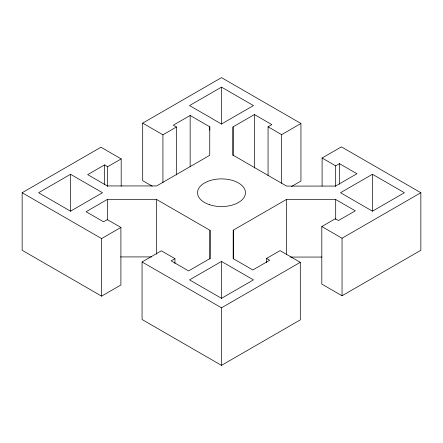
<?xml version="1.0" encoding="UTF-8"?>
<svg xmlns="http://www.w3.org/2000/svg" width="443" height="443" viewBox="0 0 443 443"><rect width="100%" height="100%" fill="white"/><g stroke="black" fill="none" stroke-linecap="round" stroke-linejoin="round"><path stroke-width="0.66" d="M176.452 174.957L176.452 127.003L173.318 125.192L190.152 115.473L209.766 126.798L209.733 155.294L156.667 185.933L107.306 185.949L87.697 174.631L104.531 164.912L107.666 166.718L121.188 158.91L121.188 186.315M121.188 158.91L100.954 147.231L22.15 192.727L22.15 250.273L101.591 296.14L120.895 284.993L120.895 227.447L107.322 219.606L103.529 221.793L86.08 211.721L107.461 199.378L156.39 199.361L210.01 230.316L209.976 258.568L188.596 270.911L171.153 260.833L174.941 258.646L174.941 263.441M268.059 175.445L268.059 126.803L271.847 124.616L254.404 114.543L233.024 126.886L232.99 155.139L286.61 186.093L335.539 186.071L356.92 173.734L339.471 163.655L335.678 165.843L322.105 158.007L322.105 186.099M322.105 158.007L341.409 146.86L420.85 192.727L420.85 250.273L342.046 295.769L321.812 284.09L321.812 226.539L335.334 218.731L338.469 220.542L355.303 210.824L335.694 199.5L286.333 199.522L233.267 230.155L233.234 258.657L252.848 269.975L269.682 260.257L266.548 258.446L266.548 262.561M152.22 186.176L142.696 180.678L142.696 123.126L221.5 77.63L300.941 123.497L300.941 181.043L291.583 186.448M70.542 174.282L38.596 192.727L70.542 211.173L102.488 192.727L70.542 174.282L70.542 211.278M221.5 87.127L189.554 105.572L221.5 124.018L253.446 105.572L221.5 87.127L221.5 124.123M142.696 123.126L162.93 134.81L176.452 127.003M22.15 192.727L101.591 238.589L120.895 227.447M268.059 126.803L281.637 134.644L300.941 123.497M266.548 258.446L280.07 250.644L300.304 262.322L300.304 319.874L221.5 365.37L142.059 319.503L142.059 261.957L161.363 250.81L174.941 258.646M221.5 261.436L189.554 279.882L221.5 298.327L253.446 279.882L221.5 261.436L221.5 298.432M372.458 174.282L340.512 192.727L372.458 211.173L404.404 192.727L372.458 174.282L372.458 211.278M142.059 261.957L221.5 307.819L300.304 262.322M321.812 226.539L342.046 238.223L420.85 192.727M120.557 256.923L151.567 256.912M290.447 257.067L321.983 257.056M342.046 238.223L342.046 295.769M339.471 163.655L339.471 184.21M335.678 165.843L335.678 186.398M335.694 199.5L335.694 219.368M286.333 199.522L286.333 254.326M281.637 134.644L281.637 183.286M254.404 114.543L254.404 167.98M233.267 230.155L233.267 258.933M233.024 126.886L233.024 155.659M221.5 307.819L221.5 365.37M210.01 230.316L210.01 259.089M209.766 126.798L209.766 130.22M190.152 115.473L190.152 166.856M162.93 134.81L162.93 182.765M156.39 199.361L156.39 254.171M107.666 166.718L107.666 186.586M107.461 199.378L107.461 219.933M104.531 164.912L104.531 184.775M101.591 238.589L101.591 296.14M209.517 204.71A23.961 13.833 0 0 0 245.461 192.727A23.961 13.833 0 0 0 209.517 180.744A23.961 13.833 0 0 0 209.517 204.71"/></g></svg>
